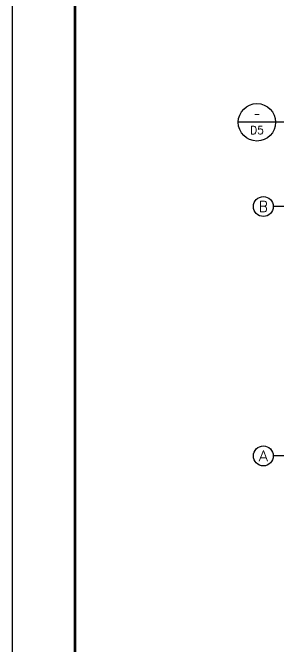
# Model space of a CAD drawing. Extents: x 1885024 to 2490229, y 18495599 to 18794495.
# Drawn here: x 2430829 to 2441440, y 18671285 to 18696657 of the extents above; entities that cross this region are included whole.
import ezdxf
from ezdxf.enums import TextEntityAlignment as Align

# ---------------------------------------------------------------- set-up
doc = ezdxf.new("R2010")
doc.units = 0
doc.header["$LTSCALE"] = 1000
doc.header["$MEASUREMENT"] = 0
for name, color, linetype in [('AXIS_TEXT', 7, 'Continuous'), ('AXIS_外部', 171, 'Continuous'), ('DIM_IDEN', 171, 'Continuous'), ('PUB_TEXT', 7, 'Continuous'), ('TK', 4, 'Continuous')]:
    doc.layers.add(name, color=color, linetype=linetype)
doc.styles.add('_TCH_AXIS', font='COMPLEX', dxfattribs={"bigfont": 'GBCBIG'})
doc.styles.add('_TCH_LABEL', font='COMPLEX', dxfattribs={"bigfont": 'GBCBIG'})
doc.styles.add('COMPLEX', font='COMPLEX')

# ---------------------------------------------------------------- blocks, each defined once
blk = doc.blocks.new('GeYuanFrame_03172686', base_point=(18.76, 4.34))
at = {"layer": 'TK'}
blk.add_lwpolyline([(18.76, 424.34), (612.76, 424.34), (612.76, 4.34), (18.76, 4.34), (18.76, 424.34)], dxfattribs=at)
at = {"layer": 'TK', "const_width": 1}
blk.add_lwpolyline([(602.76, 414.34), (43.76, 414.34), (43.76, 14.34), (602.76, 14.34)], close=True, dxfattribs=at)
blk = doc.blocks.new('_AXISO')
blk.add_circle((0, 0), 0.5)
at = {"layer": 'AXIS_TEXT', "style": 'COMPLEX', "width": 1.041667}
blk.add_attdef('A', text='', height=0.56, dxfattribs=at).set_placement((-0.25, -0.28), (0.25, -0.28), align=Align.FIT)

msp = doc.modelspace()

# ---------------------------------------------------------------- linework, layer by layer
at = {"layer": 'AXIS_外部'}
for p, q in [((2445279.3, 18688881.2), (2441279.3, 18688881.2)), ((2445279.3, 18678881.2), (2441279.3, 18678881.2))]:
    msp.add_line(p, q, dxfattribs=at)
at = {"layer": 'DIM_IDEN'}
for p, q in [((2441371.9, 18692259.8), (2439871.9, 18692259.8)), ((2445982.1, 18692259.8), (2441371.9, 18692259.8))]:
    msp.add_line(p, q, dxfattribs=at)
msp.add_circle((2440621.9, 18692259.8), 750, dxfattribs=at)

# ---------------------------------------------------------------- block references
at = {"xscale": 100, "yscale": 100, "zscale": 100}
msp.add_blockref('GeYuanFrame_03172686', (2430829.3, 18661881.2), dxfattribs=at)
at = {"layer": 'AXIS_外部'}
ref = msp.add_blockref('_AXISO', (2440879.3, 18688881.2), dxfattribs=dict(at, xscale=800, yscale=800, zscale=800))
ref.add_attrib('A', 'B', dxfattribs={"layer": 'AXIS_TEXT', "height": 435.3, "style": '_TCH_AXIS'}).set_placement((2440703.1, 18688663.6), (2441055.5, 18688663.6), align=Align.FIT)
ref = msp.add_blockref('_AXISO', (2440879.3, 18678881.2), dxfattribs=dict(at, xscale=800, yscale=800, zscale=800))
ref.add_attrib('A', 'A', dxfattribs={"layer": 'AXIS_TEXT', "height": 425.2, "style": '_TCH_AXIS'}).set_placement((2440697.1, 18678668.6), (2441061.5, 18678668.6), align=Align.FIT)

# ---------------------------------------------------------------- texts
at = {"layer": 'PUB_TEXT', "style": '_TCH_LABEL', "width": 0.777778}
msp.add_text('-', height=391.5, dxfattribs=at).set_placement((2440491.4, 18692398.6), (2440752.4, 18692398.6), align=Align.FIT)
at = {"layer": 'PUB_TEXT', "style": '_TCH_LABEL'}
msp.add_text('D5', height=322.69, dxfattribs=at).set_placement((2440345.3, 18691787.3), (2440898.5, 18691787.3), align=Align.FIT)

doc.saveas('drawing.dxf')
